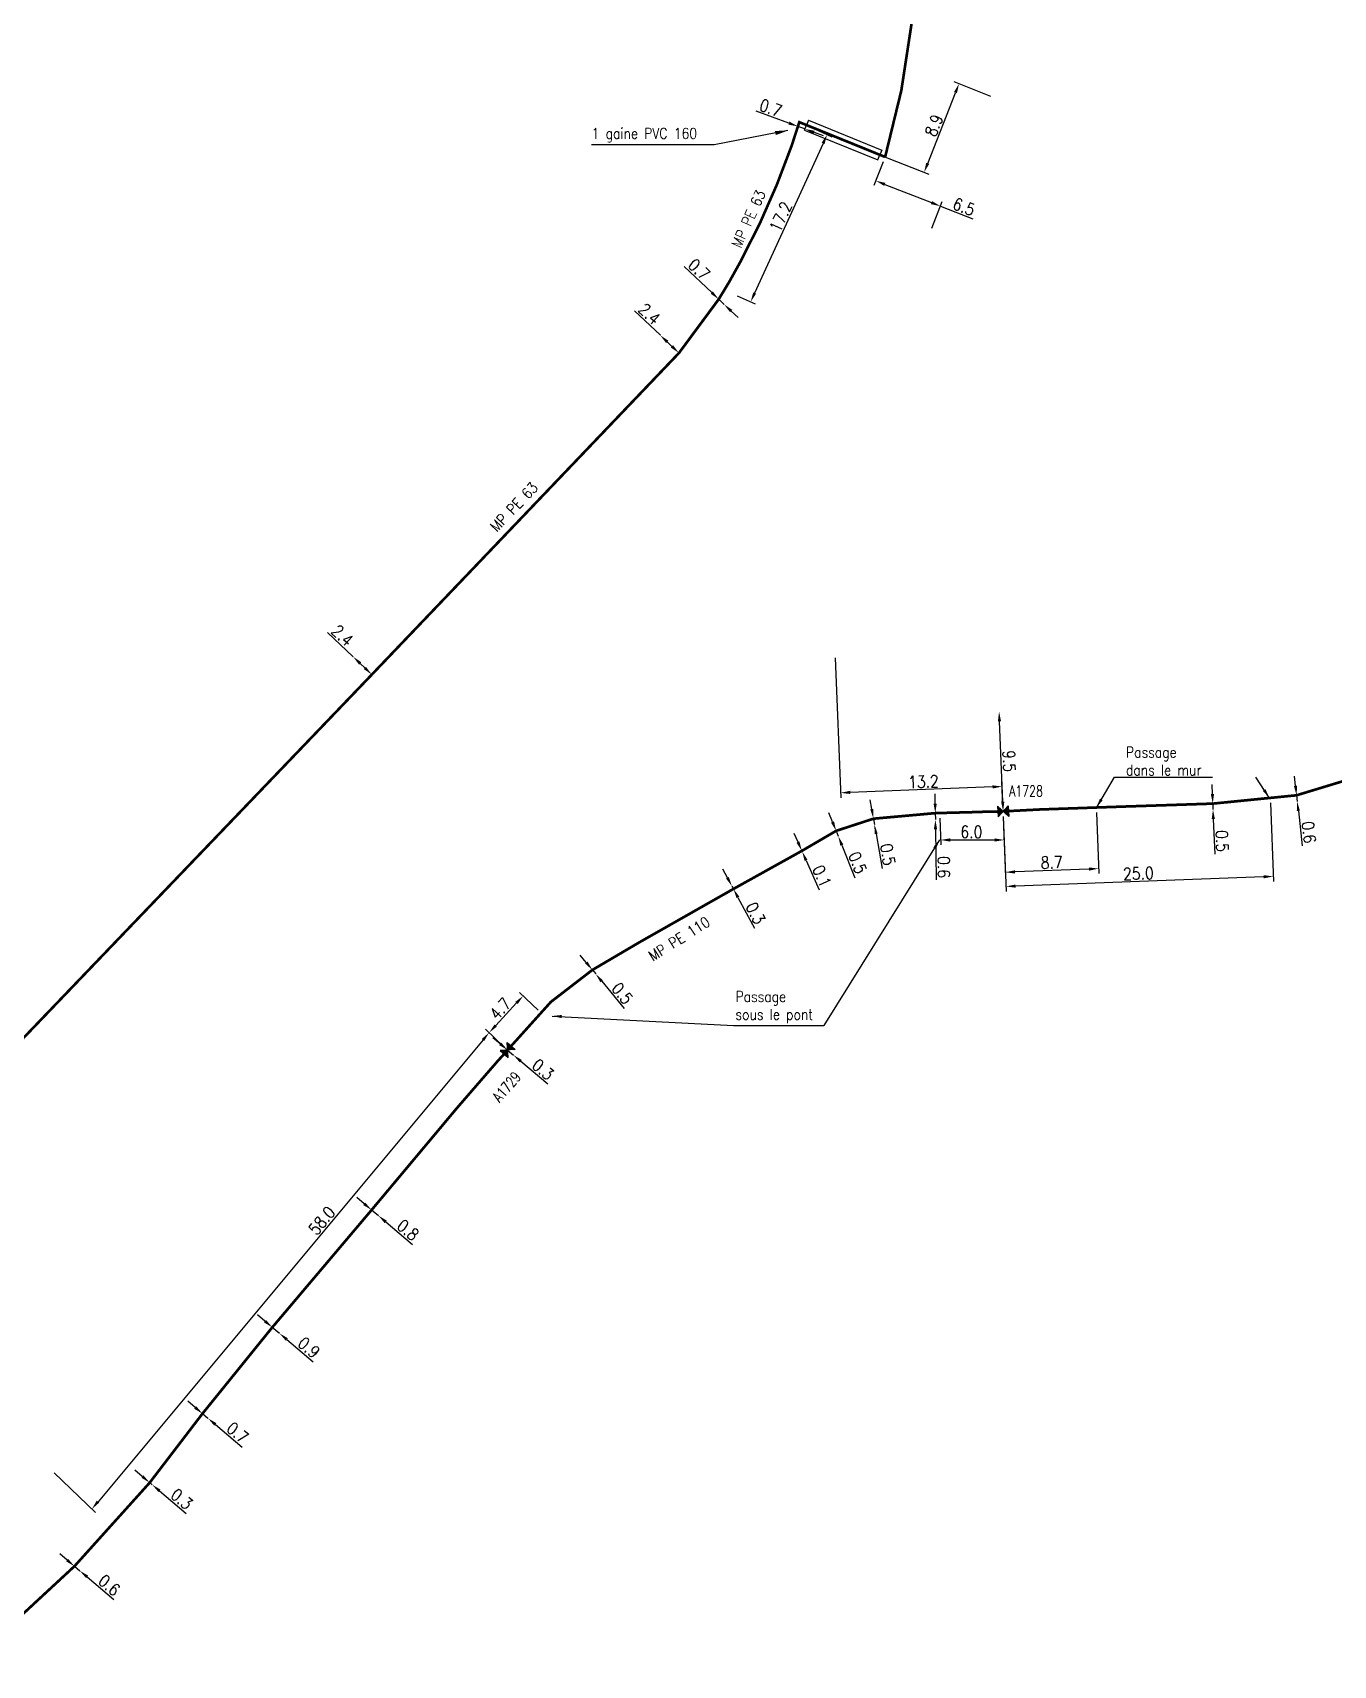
# Model space of a CAD drawing. Header units: millimetres. Extents: x 184308 to 185001, y 126998 to 128012.
# Drawn here: x 184756.8 to 184878.5, y 127349.3 to 127502 of the extents above; entities that cross this region are included whole.
import ezdxf
from ezdxf.enums import TextEntityAlignment as Align

# ---------------------------------------------------------------- set-up
doc = ezdxf.new("R2010")
doc.units = ezdxf.units.MM
doc.header["$PDMODE"] = 34
doc.layers.get('0').update_dxf_attribs({"linetype": 'CONTINUOUS'})
doc.layers.get('DEFPOINTS').update_dxf_attribs({"linetype": 'CONTINUOUS'})
for name, color, linetype in [('G_120', 4, 'CONTINUOUS'), ('G_300', 7, 'CONTINUOUS'), ('G_400', 7, 'CONTINUOUS')]:
    doc.layers.add(name, color=color, linetype=linetype)
doc.styles.add('G_ROMANS', font='ROMANS.SHX', dxfattribs={"width": 0.75})
doc.styles.get("Standard").update_dxf_attribs({"font": 'romans.shx', "width": 0.85})
doc.linetypes.add('G_TYPB_PE', pattern='A,5,-0.3,["o",Standard,S=1.5,R=0,X=0,Y=-0.5],-1.65', length=6.95)
doc.dimstyles.get("Standard").update_dxf_attribs({"dimtxt": 1.5, "dimasz": 1.2, "dimexe": 0.625, "dimexo": 0.625, "dimgap": 0.25, "dimtad": 1, "dimdec": 1, "dimzin": 0, "dimdsep": 46, "dimtxsty": 'Standard', "dimcen": -0.5, "dimadec": 0, "dimazin": 0, "dimtfac": 1, "dimtdec": 1, "dimtmove": 0, "dimatfit": 3, "dimfxl": 0, "dimtolj": 1, "dimtzin": 0, "dimarcsym": 0})

# ---------------------------------------------------------------- blocks, each defined once
blk = doc.blocks.new('*D68')
at = {"layer": 'DEFPOINTS', "color": 0, "linetype": 'Continuous', "transparency": 16777216}
for p in [(184760.69, 127358.54), (184761.19, 127358.12), (184761.19, 127358.12)]:
    blk.add_point(p, dxfattribs=at)
at = {"layer": 'G_120', "color": 0, "linetype": 'Continuous', "lineweight": -2, "transparency": 16777216}
for p, q in [((184760, 127359.12), (184759.31, 127359.7)), ((184760.69, 127358.54), (184761.19, 127358.12)), ((184761.87, 127357.54), (184764.38, 127355.43))]:
    blk.add_line(p, q, dxfattribs=at)
at = {"layer": 'G_120', "color": 0, "linetype": 'Continuous', "transparency": 16777216}
for points in [[(184760.1, 127359.23), (184759.91, 127359), (184760.69, 127358.54)], [(184761.97, 127357.66), (184761.78, 127357.43), (184761.19, 127358.12)]]:
    blk.add_solid(points, dxfattribs=at)
at = {"layer": 'G_120', "color": 0, "linetype": 'Continuous', "transparency": 16777216, "insert": (184763.96, 127356.77), "char_height": 1.125, "attachment_point": 5, "rotation": 319.9355}
blk.add_mtext('\\A1;0.6', dxfattribs=at)
blk = doc.blocks.new('*D70')
at = {"layer": 'DEFPOINTS', "color": 0, "linetype": 'Continuous', "transparency": 16777216}
for p in [(184767.73, 127366.36), (184767.96, 127366.17), (184767.96, 127366.17)]:
    blk.add_point(p, dxfattribs=at)
at = {"layer": 'G_120', "color": 0, "linetype": 'Continuous', "lineweight": -2, "transparency": 16777216}
for p, q in [((184767.04, 127366.94), (184766.35, 127367.52)), ((184767.73, 127366.36), (184767.96, 127366.17)), ((184768.64, 127365.59), (184771.15, 127363.48))]:
    blk.add_line(p, q, dxfattribs=at)
at = {"layer": 'G_120', "color": 0, "linetype": 'Continuous', "transparency": 16777216}
for points in [[(184767.14, 127367.05), (184766.95, 127366.82), (184767.73, 127366.36)], [(184768.74, 127365.71), (184768.55, 127365.48), (184767.96, 127366.17)]]:
    blk.add_solid(points, dxfattribs=at)
at = {"layer": 'G_120', "color": 0, "linetype": 'Continuous', "transparency": 16777216, "insert": (184770.73, 127364.82), "char_height": 1.125, "attachment_point": 5, "rotation": 319.9355}
blk.add_mtext('\\A1;0.3', dxfattribs=at)
blk = doc.blocks.new('*D71')
at = {"layer": 'DEFPOINTS', "color": 0, "linetype": 'Continuous', "transparency": 16777216}
for p in [(184772.67, 127372.82), (184773.18, 127372.38), (184773.18, 127372.38)]:
    blk.add_point(p, dxfattribs=at)
at = {"layer": 'G_120', "color": 0, "linetype": 'Continuous', "lineweight": -2, "transparency": 16777216}
for p, q in [((184771.98, 127373.4), (184771.29, 127373.97)), ((184772.67, 127372.82), (184773.18, 127372.38)), ((184773.87, 127371.8), (184776.38, 127369.69))]:
    blk.add_line(p, q, dxfattribs=at)
at = {"layer": 'G_120', "color": 0, "linetype": 'Continuous', "transparency": 16777216}
for points in [[(184772.08, 127373.51), (184771.88, 127373.28), (184772.67, 127372.82)], [(184773.97, 127371.92), (184773.77, 127371.69), (184773.18, 127372.38)]]:
    blk.add_solid(points, dxfattribs=at)
at = {"layer": 'G_120', "color": 0, "linetype": 'Continuous', "transparency": 16777216, "insert": (184775.95, 127371.03), "char_height": 1.125, "attachment_point": 5, "rotation": 319.9355}
blk.add_mtext('\\A1;0.7', dxfattribs=at)
blk = doc.blocks.new('*D72')
at = {"layer": 'DEFPOINTS', "color": 0, "linetype": 'Continuous', "transparency": 16777216}
for p in [(184779.2, 127380.89), (184779.87, 127380.33), (184779.87, 127380.33)]:
    blk.add_point(p, dxfattribs=at)
at = {"layer": 'G_120', "color": 0, "linetype": 'Continuous', "lineweight": -2, "transparency": 16777216}
for p, q in [((184778.51, 127381.47), (184777.82, 127382.05)), ((184779.2, 127380.89), (184779.87, 127380.33)), ((184780.55, 127379.75), (184783.03, 127377.67))]:
    blk.add_line(p, q, dxfattribs=at)
at = {"layer": 'G_120', "color": 0, "linetype": 'Continuous', "transparency": 16777216}
for points in [[(184778.61, 127381.58), (184778.42, 127381.35), (184779.2, 127380.89)], [(184780.65, 127379.87), (184780.46, 127379.64), (184779.87, 127380.33)]]:
    blk.add_solid(points, dxfattribs=at)
at = {"layer": 'G_120', "color": 0, "linetype": 'Continuous', "transparency": 16777216, "insert": (184782.62, 127379), "char_height": 1.125, "attachment_point": 5, "rotation": 319.9355}
blk.add_mtext('\\A1;0.9', dxfattribs=at)
blk = doc.blocks.new('*D73')
at = {"layer": 'DEFPOINTS', "color": 0, "linetype": 'Continuous', "transparency": 16777216}
for p in [(184788.49, 127391.87), (184789.12, 127391.34), (184789.12, 127391.34)]:
    blk.add_point(p, dxfattribs=at)
at = {"layer": 'G_120', "color": 0, "linetype": 'Continuous', "lineweight": -2, "transparency": 16777216}
for p, q in [((184787.8, 127392.45), (184787.11, 127393.03)), ((184788.49, 127391.87), (184789.12, 127391.34)), ((184789.81, 127390.76), (184792.32, 127388.65))]:
    blk.add_line(p, q, dxfattribs=at)
at = {"layer": 'G_120', "color": 0, "linetype": 'Continuous', "transparency": 16777216}
for points in [[(184787.89, 127392.56), (184787.7, 127392.33), (184788.49, 127391.87)], [(184789.91, 127390.87), (184789.71, 127390.64), (184789.12, 127391.34)]]:
    blk.add_solid(points, dxfattribs=at)
at = {"layer": 'G_120', "color": 0, "linetype": 'Continuous', "transparency": 16777216, "insert": (184791.89, 127389.99), "char_height": 1.125, "attachment_point": 5, "rotation": 319.9355}
blk.add_mtext('\\A1;0.8', dxfattribs=at)
blk = doc.blocks.new('*D74')
at = {"layer": 'DEFPOINTS', "color": 0, "linetype": 'Continuous', "transparency": 16777216}
for p in [(184809.14, 127414.32), (184809.45, 127413.95), (184809.45, 127413.95)]:
    blk.add_point(p, dxfattribs=at)
at = {"layer": 'G_120', "color": 0, "linetype": 'Continuous', "lineweight": -2, "transparency": 16777216}
for p, q in [((184808.57, 127415.01), (184808, 127415.71)), ((184809.14, 127414.32), (184809.45, 127413.95)), ((184810.02, 127413.26), (184812.11, 127410.73))]:
    blk.add_line(p, q, dxfattribs=at)
at = {"layer": 'G_120', "color": 0, "linetype": 'Continuous', "transparency": 16777216}
for points in [[(184808.69, 127415.11), (184808.46, 127414.92), (184809.14, 127414.32)], [(184810.13, 127413.35), (184809.9, 127413.16), (184809.45, 127413.95)]]:
    blk.add_solid(points, dxfattribs=at)
at = {"layer": 'G_120', "color": 0, "linetype": 'Continuous', "transparency": 16777216, "insert": (184811.93, 127412.12), "char_height": 1.125, "attachment_point": 5, "rotation": 309.5311}
blk.add_mtext('\\A1;0.5', dxfattribs=at)
blk = doc.blocks.new('*D75')
at = {"layer": 'DEFPOINTS', "color": 0, "linetype": 'Continuous', "transparency": 16777216}
for p in [(184822.2, 127422.16), (184822.2, 127422.16), (184822.34, 127421.9)]:
    blk.add_point(p, dxfattribs=at)
at = {"layer": 'G_120', "color": 0, "linetype": 'Continuous', "lineweight": -2, "transparency": 16777216}
for p, q in [((184821.77, 127422.95), (184821.35, 127423.74)), ((184822.2, 127422.16), (184822.34, 127421.9)), ((184822.76, 127421.11), (184824.31, 127418.22))]:
    blk.add_line(p, q, dxfattribs=at)
at = {"layer": 'G_120', "color": 0, "linetype": 'Continuous', "transparency": 16777216}
for points in [[(184821.9, 127423.02), (184821.64, 127422.88), (184822.2, 127422.16)], [(184822.89, 127421.18), (184822.63, 127421.04), (184822.34, 127421.9)]]:
    blk.add_solid(points, dxfattribs=at)
at = {"layer": 'G_120', "color": 0, "linetype": 'Continuous', "transparency": 16777216, "insert": (184824.41, 127419.62), "char_height": 1.125, "attachment_point": 5, "rotation": 298.2377}
blk.add_mtext('\\A1;0.3', dxfattribs=at)
blk = doc.blocks.new('*D76')
at = {"layer": 'DEFPOINTS', "color": 0, "linetype": 'Continuous', "transparency": 16777216}
for p in [(184828.74, 127425.46), (184828.77, 127425.39), (184828.77, 127425.39)]:
    blk.add_point(p, dxfattribs=at)
at = {"layer": 'G_120', "color": 0, "linetype": 'Continuous', "lineweight": -2, "transparency": 16777216}
for p, q in [((184828.38, 127426.28), (184828.01, 127427.1)), ((184828.74, 127425.46), (184828.77, 127425.39)), ((184829.14, 127424.57), (184830.36, 127421.83))]:
    blk.add_line(p, q, dxfattribs=at)
at = {"layer": 'G_120', "color": 0, "linetype": 'Continuous', "transparency": 16777216}
for points in [[(184828.51, 127426.34), (184828.24, 127426.22), (184828.74, 127425.46)], [(184829.27, 127424.63), (184829, 127424.51), (184828.77, 127425.39)]]:
    blk.add_solid(points, dxfattribs=at)
at = {"layer": 'G_120', "color": 0, "linetype": 'Continuous', "transparency": 16777216, "insert": (184830.62, 127423.09), "char_height": 1.125, "attachment_point": 5, "rotation": 294.0378}
blk.add_mtext('\\A1;0.1', dxfattribs=at)
blk = doc.blocks.new('*D77')
at = {"layer": 'DEFPOINTS', "color": 0, "linetype": 'Continuous', "transparency": 16777216}
for p in [(184831.94, 127427.33), (184832.15, 127426.83), (184832.15, 127426.83)]:
    blk.add_point(p, dxfattribs=at)
at = {"layer": 'G_120', "color": 0, "linetype": 'Continuous', "lineweight": -2, "transparency": 16777216}
for p, q in [((184831.61, 127428.17), (184831.27, 127429.01)), ((184831.94, 127427.33), (184832.15, 127426.83)), ((184832.48, 127426), (184833.7, 127422.95))]:
    blk.add_line(p, q, dxfattribs=at)
at = {"layer": 'G_120', "color": 0, "linetype": 'Continuous', "transparency": 16777216}
for points in [[(184831.75, 127428.23), (184831.47, 127428.11), (184831.94, 127427.33)], [(184832.62, 127426.05), (184832.34, 127425.94), (184832.15, 127426.83)]]:
    blk.add_solid(points, dxfattribs=at)
at = {"layer": 'G_120', "color": 0, "linetype": 'Continuous', "transparency": 16777216, "insert": (184833.96, 127424.34), "char_height": 1.125, "attachment_point": 5, "rotation": 291.8854}
blk.add_mtext('\\A1;0.5', dxfattribs=at)
blk = doc.blocks.new('*D78')
at = {"layer": 'DEFPOINTS', "color": 0, "linetype": 'Continuous', "transparency": 16777216}
for p in [(184835.44, 127428.47), (184835.53, 127427.93), (184835.53, 127427.93)]:
    blk.add_point(p, dxfattribs=at)
at = {"layer": 'G_120', "color": 0, "linetype": 'Continuous', "lineweight": -2, "transparency": 16777216}
for p, q in [((184835.29, 127429.35), (184835.13, 127430.24)), ((184835.44, 127428.47), (184835.53, 127427.93)), ((184835.68, 127427.04), (184836.24, 127423.81))]:
    blk.add_line(p, q, dxfattribs=at)
at = {"layer": 'G_120', "color": 0, "linetype": 'Continuous', "transparency": 16777216}
for points in [[(184835.43, 127429.38), (184835.14, 127429.33), (184835.44, 127428.47)], [(184835.83, 127427.07), (184835.54, 127427.02), (184835.53, 127427.93)]]:
    blk.add_solid(points, dxfattribs=at)
at = {"layer": 'G_120', "color": 0, "linetype": 'Continuous', "transparency": 16777216, "insert": (184836.78, 127425.11), "char_height": 1.125, "attachment_point": 5, "rotation": 279.7496}
blk.add_mtext('\\A1;0.5', dxfattribs=at)
blk = doc.blocks.new('*D79')
at = {"layer": 'DEFPOINTS', "color": 0, "linetype": 'Continuous', "transparency": 16777216}
for p in [(184841.22, 127428.99), (184841.23, 127428.38), (184841.23, 127428.38)]:
    blk.add_point(p, dxfattribs=at)
at = {"layer": 'G_120', "color": 0, "linetype": 'Continuous', "lineweight": -2, "transparency": 16777216}
for p, q in [((184841.21, 127429.89), (184841.2, 127430.79)), ((184841.22, 127428.99), (184841.23, 127428.38)), ((184841.24, 127427.48), (184841.29, 127422.74))]:
    blk.add_line(p, q, dxfattribs=at)
at = {"layer": 'G_120', "color": 0, "linetype": 'Continuous', "transparency": 16777216}
for points in [[(184841.36, 127429.89), (184841.06, 127429.89), (184841.22, 127428.99)], [(184841.39, 127427.48), (184841.09, 127427.48), (184841.23, 127428.38)]]:
    blk.add_solid(points, dxfattribs=at)
at = {"layer": 'G_120', "color": 0, "linetype": 'Continuous', "transparency": 16777216, "insert": (184842.02, 127423.94), "char_height": 1.125, "attachment_point": 5, "rotation": 270.5982}
blk.add_mtext('\\A1;0.6', dxfattribs=at)
blk = doc.blocks.new('*D80')
at = {"layer": 'DEFPOINTS', "color": 0, "linetype": 'Continuous', "transparency": 16777216}
for p in [(184867.18, 127429.88), (184867.2, 127429.34), (184867.2, 127429.34)]:
    blk.add_point(p, dxfattribs=at)
at = {"layer": 'G_120', "color": 0, "linetype": 'Continuous', "lineweight": -2, "transparency": 16777216}
for p, q in [((184867.15, 127430.78), (184867.11, 127431.68)), ((184867.18, 127429.88), (184867.2, 127429.34)), ((184867.23, 127428.44), (184867.36, 127425.16))]:
    blk.add_line(p, q, dxfattribs=at)
at = {"layer": 'G_120', "color": 0, "linetype": 'Continuous', "transparency": 16777216}
for points in [[(184867.3, 127430.79), (184867, 127430.78), (184867.18, 127429.88)], [(184867.38, 127428.45), (184867.08, 127428.43), (184867.2, 127429.34)]]:
    blk.add_solid(points, dxfattribs=at)
at = {"layer": 'G_120', "color": 0, "linetype": 'Continuous', "transparency": 16777216, "insert": (184868.06, 127426.38), "char_height": 1.125, "attachment_point": 5, "rotation": 272.1526}
blk.add_mtext('\\A1;0.5', dxfattribs=at)
blk = doc.blocks.new('*D81')
at = {"layer": 'DEFPOINTS', "color": 0, "linetype": 'Continuous', "transparency": 16777216}
for p in [(184875.02, 127430.66), (184875.08, 127430.09), (184875.08, 127430.09)]:
    blk.add_point(p, dxfattribs=at)
at = {"layer": 'G_120', "color": 0, "linetype": 'Continuous', "lineweight": -2, "transparency": 16777216}
for p, q in [((184874.92, 127431.55), (184874.82, 127432.45)), ((184875.02, 127430.66), (184875.08, 127430.09)), ((184875.19, 127429.19), (184875.55, 127425.94))]:
    blk.add_line(p, q, dxfattribs=at)
at = {"layer": 'G_120', "color": 0, "linetype": 'Continuous', "transparency": 16777216}
for points in [[(184875.07, 127431.57), (184874.77, 127431.53), (184875.02, 127430.66)], [(184875.33, 127429.21), (184875.04, 127429.18), (184875.08, 127430.09)]]:
    blk.add_solid(points, dxfattribs=at)
at = {"layer": 'G_120', "color": 0, "linetype": 'Continuous', "transparency": 16777216, "insert": (184876.17, 127427.2), "char_height": 1.125, "attachment_point": 5, "rotation": 276.446}
blk.add_mtext('\\A1;0.6', dxfattribs=at)
blk = doc.blocks.new('*D92')
at = {"layer": 'DEFPOINTS', "color": 0, "transparency": 16777216}
for p in [(184801.21, 127406.8), (184758.46, 127367.61), (184762.32, 127363.89)]:
    blk.add_point(p, dxfattribs=at)
at = {"layer": 'G_300', "color": 0, "lineweight": -2, "transparency": 16777216}
for p, q in [((184800.87, 127407.13), (184799.15, 127408.78)), ((184798.91, 127407.77), (184762.9, 127364.58)), ((184758.8, 127367.28), (184762.66, 127363.56))]:
    blk.add_line(p, q, dxfattribs=at)
at = {"layer": 'G_300', "color": 0, "transparency": 16777216}
for points in [[(184798.79, 127407.86), (184799.02, 127407.67), (184799.48, 127408.46)], [(184762.78, 127364.68), (184763.01, 127364.49), (184762.32, 127363.89)]]:
    blk.add_solid(points, dxfattribs=at)
at = {"layer": 'G_300', "color": 0, "transparency": 16777216, "insert": (184783.83, 127390.86), "char_height": 1.125, "attachment_point": 5, "rotation": 50.179}
blk.add_mtext('\\A1;58.0', dxfattribs=at)
blk = doc.blocks.new('G_300_04')
at = {"linetype": 'Continuous'}
h = blk.add_hatch(color=0, dxfattribs=at)
h.paths.add_polyline_path([(-0.5, 0.5), (-0.5, -0.5), (0, 0)])
h.paths.add_polyline_path([(0.5, 0.5), (0, 0), (0.5, -0.5)])
at = {"color": 0, "linetype": 'Continuous', "flags": 128}
blk.add_lwpolyline([(-0.5, -0.5), (0.5, 0.5), (0.5, -0.5), (-0.5, 0.5)], close=True, dxfattribs=at)
at = {"color": 0, "linetype": 'Continuous', "width": 0.75}
blk.add_attdef('NUM', text='', height=1, dxfattribs=at).set_placement((0, 1.78), align=Align.MIDDLE_CENTER)
at = {"color": 0, "linetype": 'Continuous', "width": 0.75, "flags": 3}
for tag, p in [('DEF_LEG', (0, -5)), ('DEF_COUP', (0, -7.5)), ('DEF_TYPE', (0, -10))]:
    blk.add_attdef(tag, text='', height=1.2, dxfattribs=at).set_placement(p, align=Align.MIDDLE)
blk = doc.blocks.new('*D104')
at = {"layer": 'DEFPOINTS', "color": 0, "linetype": 'Continuous', "transparency": 16777216}
for p in [(184804.4, 127410.25), (184799.48, 127408.46), (184799.48, 127408.46)]:
    blk.add_point(p, dxfattribs=at)
at = {"layer": 'G_120', "color": 0, "linetype": 'Continuous', "lineweight": -2, "transparency": 16777216}
for p, q in [((184802.05, 127411.23), (184800.1, 127409.12)), ((184804.06, 127410.57), (184802.33, 127412.22))]:
    blk.add_line(p, q, dxfattribs=at)
at = {"layer": 'G_120', "color": 0, "linetype": 'Continuous', "transparency": 16777216}
for points in [[(184801.94, 127411.34), (184802.16, 127411.13), (184802.67, 127411.89)], [(184799.99, 127409.22), (184800.21, 127409.02), (184799.48, 127408.46)]]:
    blk.add_solid(points, dxfattribs=at)
at = {"layer": 'G_120', "color": 0, "linetype": 'Continuous', "transparency": 16777216, "insert": (184800.52, 127410.69), "char_height": 1.125, "attachment_point": 5, "rotation": 47.1961}
blk.add_mtext('\\A1;4.7', dxfattribs=at)
blk = doc.blocks.new('*D105')
at = {"layer": 'DEFPOINTS', "color": 0, "transparency": 16777216}
for p in [(184801.21, 127406.83), (184801.21, 127406.83), (184801.76, 127406.36)]:
    blk.add_point(p, dxfattribs=at)
at = {"layer": 'G_300', "color": 0, "lineweight": -2, "transparency": 16777216}
for p, q in [((184800.52, 127407.41), (184799.83, 127407.98)), ((184801.21, 127406.83), (184801.76, 127406.36)), ((184802.45, 127405.78), (184804.96, 127403.67))]:
    blk.add_line(p, q, dxfattribs=at)
at = {"layer": 'G_300', "color": 0, "transparency": 16777216}
for points in [[(184800.62, 127407.52), (184800.42, 127407.29), (184801.21, 127406.83)], [(184802.54, 127405.9), (184802.35, 127405.67), (184801.76, 127406.36)]]:
    blk.add_solid(points, dxfattribs=at)
at = {"layer": 'G_300', "color": 0, "transparency": 16777216, "insert": (184804.53, 127405.01), "char_height": 1.125, "attachment_point": 5, "rotation": 319.9355}
blk.add_mtext('\\A1;0.3', dxfattribs=at)
blk = doc.blocks.new('*D106')
at = {"layer": 'DEFPOINTS', "color": 0, "transparency": 16777216}
for p in [(184831.84, 127443.98), (184832.36, 127430.89), (184847.57, 127429.16)]:
    blk.add_point(p, dxfattribs=at)
at = {"layer": 'G_300', "color": 0, "lineweight": -2, "transparency": 16777216}
for p, q in [((184831.85, 127443.51), (184832.38, 127430.42)), ((184846.57, 127431.44), (184833.26, 127430.93)), ((184847.55, 127429.63), (184847.45, 127431.94))]:
    blk.add_line(p, q, dxfattribs=at)
at = {"layer": 'G_300', "color": 0, "transparency": 16777216}
for points in [[(184833.26, 127431.08), (184833.27, 127430.78), (184832.36, 127430.89)], [(184846.57, 127431.59), (184846.58, 127431.29), (184847.47, 127431.48)]]:
    blk.add_solid(points, dxfattribs=at)
at = {"layer": 'G_300', "color": 0, "transparency": 16777216, "insert": (184840.11, 127431.94), "char_height": 1.125, "attachment_point": 5, "rotation": 2.2105}
blk.add_mtext('\\A1;13.2', dxfattribs=at)
blk = doc.blocks.new('*D107')
at = {"layer": 'DEFPOINTS', "color": 0, "linetype": 'Continuous', "transparency": 16777216}
for p in [(184841.63, 127428.98), (184847.57, 127429.16), (184847.67, 127426.48)]:
    blk.add_point(p, dxfattribs=at)
at = {"layer": 'G_120', "color": 0, "linetype": 'Continuous', "lineweight": -2, "transparency": 16777216}
for p, q in [((184841.65, 127428.51), (184841.74, 127426.01)), ((184847.58, 127428.69), (184847.68, 127426.01)), ((184842.62, 127426.48), (184846.77, 127426.48))]:
    blk.add_line(p, q, dxfattribs=at)
at = {"layer": 'G_120', "color": 0, "linetype": 'Continuous', "transparency": 16777216}
for points in [[(184842.62, 127426.63), (184842.62, 127426.33), (184841.72, 127426.48)], [(184846.77, 127426.63), (184846.77, 127426.33), (184847.67, 127426.48)]]:
    blk.add_solid(points, dxfattribs=at)
at = {"layer": 'G_120', "color": 0, "linetype": 'Continuous', "transparency": 16777216, "insert": (184844.6, 127427.23), "char_height": 1.125, "attachment_point": 5}
blk.add_mtext('\\A1;6.0', dxfattribs=at)
blk = doc.blocks.new('*D108')
at = {"layer": 'DEFPOINTS', "color": 0, "transparency": 16777216}
for p in [(184847.19, 127438.49), (184847.19, 127438.49), (184847.57, 127429.16)]:
    blk.add_point(p, dxfattribs=at)
at = {"layer": 'G_300', "color": 0, "lineweight": -2, "transparency": 16777216}
for p, q in [((184847.53, 127430.06), (184847.22, 127437.59)), ((184847.1, 127429.14), (184847.1, 127429.14))]:
    blk.add_line(p, q, dxfattribs=at)
at = {"layer": 'G_300', "color": 0, "transparency": 16777216}
for points in [[(184847.37, 127437.59), (184847.08, 127437.58), (184847.19, 127438.49)], [(184847.68, 127430.06), (184847.38, 127430.05), (184847.57, 127429.16)]]:
    blk.add_solid(points, dxfattribs=at)
at = {"layer": 'G_300', "color": 0, "transparency": 16777216, "insert": (184848.13, 127433.85), "char_height": 1.125, "attachment_point": 5, "rotation": 272.3122}
blk.add_mtext('\\A1;9.5', dxfattribs=at)
blk = doc.blocks.new('*D109')
at = {"layer": 'DEFPOINTS', "color": 0, "linetype": 'Continuous', "transparency": 16777216}
for p in [(184856.29, 127429.5), (184847.57, 127429.16), (184847.78, 127423.46)]:
    blk.add_point(p, dxfattribs=at)
at = {"layer": 'G_120', "color": 0, "linetype": 'Continuous', "lineweight": -2, "transparency": 16777216}
for p, q in [((184847.58, 127428.69), (184847.8, 127422.99)), ((184856.3, 127429.04), (184856.52, 127423.33)), ((184855.6, 127423.76), (184848.68, 127423.49))]:
    blk.add_line(p, q, dxfattribs=at)
at = {"layer": 'G_120', "color": 0, "linetype": 'Continuous', "transparency": 16777216}
for points in [[(184848.67, 127423.64), (184848.68, 127423.34), (184847.78, 127423.46)], [(184855.6, 127423.91), (184855.61, 127423.61), (184856.5, 127423.8)]]:
    blk.add_solid(points, dxfattribs=at)
at = {"layer": 'G_120', "color": 0, "linetype": 'Continuous', "transparency": 16777216, "insert": (184852.11, 127424.38), "char_height": 1.125, "attachment_point": 5, "rotation": 2.2365}
blk.add_mtext('\\A1;8.7', dxfattribs=at)
blk = doc.blocks.new('*D110')
at = {"layer": 'DEFPOINTS', "color": 0, "linetype": 'Continuous', "transparency": 16777216}
for p in [(184872.56, 127430.41), (184847.57, 127429.16), (184847.83, 127422.13)]:
    blk.add_point(p, dxfattribs=at)
at = {"layer": 'G_120', "color": 0, "linetype": 'Continuous', "lineweight": -2, "transparency": 16777216}
for p, q in [((184872.58, 127429.95), (184872.86, 127422.6)), ((184847.58, 127428.69), (184847.85, 127421.66)), ((184871.94, 127423.04), (184848.73, 127422.17))]:
    blk.add_line(p, q, dxfattribs=at)
at = {"layer": 'G_120', "color": 0, "linetype": 'Continuous', "transparency": 16777216}
for points in [[(184871.93, 127423.19), (184871.95, 127422.89), (184872.84, 127423.07)], [(184848.72, 127422.31), (184848.73, 127422.02), (184847.83, 127422.13)]]:
    blk.add_solid(points, dxfattribs=at)
at = {"layer": 'G_120', "color": 0, "linetype": 'Continuous', "transparency": 16777216, "insert": (184860.22, 127423.35), "char_height": 1.125, "attachment_point": 5, "rotation": 2.1487}
blk.add_mtext('\\A1;25.0', dxfattribs=at)
blk = doc.blocks.new('*D145')
at = {"layer": 'DEFPOINTS', "color": 0, "linetype": 'Continuous', "transparency": 16777216}
for p in [(184786.77, 127443.61), (184788.51, 127441.95), (184788.51, 127441.95)]:
    blk.add_point(p, dxfattribs=at)
at = {"layer": 'G_120', "color": 0, "linetype": 'Continuous', "lineweight": -2, "transparency": 16777216}
for p, q in [((184786.77, 127443.61), (184784.36, 127445.9)), ((184787.86, 127442.57), (184787.43, 127442.99))]:
    blk.add_line(p, q, dxfattribs=at)
at = {"layer": 'G_120', "color": 0, "linetype": 'Continuous', "transparency": 16777216}
for points in [[(184787.53, 127443.1), (184787.32, 127442.88), (184786.77, 127443.61)], [(184787.96, 127442.68), (184787.76, 127442.47), (184788.51, 127441.95)]]:
    blk.add_solid(points, dxfattribs=at)
at = {"layer": 'G_120', "color": 0, "linetype": 'Continuous', "transparency": 16777216, "insert": (184785.76, 127445.61), "char_height": 1.125, "attachment_point": 5, "rotation": 316.4595}
blk.add_mtext('\\A1;2.4', dxfattribs=at)
blk = doc.blocks.new('*D146')
at = {"layer": 'DEFPOINTS', "color": 0, "linetype": 'Continuous', "transparency": 16777216}
for p in [(184815.5, 127473.69), (184817.24, 127472.03), (184817.24, 127472.03)]:
    blk.add_point(p, dxfattribs=at)
at = {"layer": 'G_120', "color": 0, "linetype": 'Continuous', "lineweight": -2, "transparency": 16777216}
for p, q in [((184815.5, 127473.69), (184813.08, 127475.98)), ((184816.58, 127472.65), (184816.15, 127473.07))]:
    blk.add_line(p, q, dxfattribs=at)
at = {"layer": 'G_120', "color": 0, "linetype": 'Continuous', "transparency": 16777216}
for points in [[(184816.25, 127473.18), (184816.04, 127472.96), (184815.5, 127473.69)], [(184816.69, 127472.76), (184816.48, 127472.55), (184817.24, 127472.03)]]:
    blk.add_solid(points, dxfattribs=at)
at = {"layer": 'G_120', "color": 0, "linetype": 'Continuous', "transparency": 16777216, "insert": (184814.48, 127475.69), "char_height": 1.125, "attachment_point": 5, "rotation": 316.4793}
blk.add_mtext('\\A1;2.4', dxfattribs=at)
blk = doc.blocks.new('*D147')
at = {"layer": 'DEFPOINTS', "color": 0, "linetype": 'Continuous', "transparency": 16777216}
for p in [(184820.96, 127477.06), (184821.47, 127476.58), (184821.47, 127476.58)]:
    blk.add_point(p, dxfattribs=at)
at = {"layer": 'G_120', "color": 0, "linetype": 'Continuous', "lineweight": -2, "transparency": 16777216}
for p, q in [((184820.31, 127477.68), (184817.74, 127480.13)), ((184821.47, 127476.58), (184820.96, 127477.06)), ((184822.12, 127475.96), (184822.77, 127475.34))]:
    blk.add_line(p, q, dxfattribs=at)
at = {"layer": 'G_120', "color": 0, "linetype": 'Continuous', "transparency": 16777216}
for points in [[(184820.41, 127477.79), (184820.21, 127477.58), (184820.96, 127477.06)], [(184822.23, 127476.07), (184822.02, 127475.85), (184821.47, 127476.58)]]:
    blk.add_solid(points, dxfattribs=at)
at = {"layer": 'G_120', "color": 0, "linetype": 'Continuous', "transparency": 16777216, "insert": (184819.12, 127479.85), "char_height": 1.125, "attachment_point": 5, "rotation": 316.4563}
blk.add_mtext('\\A1;0.7', dxfattribs=at)
blk = doc.blocks.new('*D162')
at = {"layer": 'DEFPOINTS', "color": 0, "linetype": 'Continuous', "transparency": 16777216}
for p in [(184829.43, 127493.23), (184822.27, 127477.59), (184823.95, 127476.82)]:
    blk.add_point(p, dxfattribs=at)
at = {"layer": 'G_120', "color": 0, "linetype": 'Continuous', "lineweight": -2, "transparency": 16777216}
for p, q in [((184829.85, 127493.04), (184831.53, 127492.27)), ((184830.73, 127491.64), (184824.32, 127477.64)), ((184822.7, 127477.39), (184824.37, 127476.63))]:
    blk.add_line(p, q, dxfattribs=at)
at = {"layer": 'G_120', "color": 0, "linetype": 'Continuous', "transparency": 16777216}
for points in [[(184830.59, 127491.71), (184830.86, 127491.58), (184831.1, 127492.46)], [(184824.19, 127477.7), (184824.46, 127477.58), (184823.95, 127476.82)]]:
    blk.add_solid(points, dxfattribs=at)
at = {"layer": 'G_120', "color": 0, "linetype": 'Continuous', "transparency": 16777216, "insert": (184826.77, 127484.79), "char_height": 1.125, "attachment_point": 5, "rotation": 65.419}
blk.add_mtext('\\A1;17.2', dxfattribs=at)
blk = doc.blocks.new('*D163')
at = {"layer": 'DEFPOINTS', "color": 0, "linetype": 'Continuous', "transparency": 16777216}
for p in [(184843.44, 127497.22), (184846.87, 127495.87), (184832.55, 127491.93)]:
    blk.add_point(p, dxfattribs=at)
at = {"layer": 'G_120', "color": 0, "linetype": 'Continuous', "lineweight": -2, "transparency": 16777216}
for p, q in [((184846.43, 127496.04), (184843, 127497.39)), ((184840.51, 127489.77), (184843.11, 127496.38)), ((184832.98, 127491.76), (184840.62, 127488.77))]:
    blk.add_line(p, q, dxfattribs=at)
at = {"layer": 'G_120', "color": 0, "linetype": 'Continuous', "transparency": 16777216}
for points in [[(184842.97, 127496.44), (184843.25, 127496.33), (184843.44, 127497.22)], [(184840.37, 127489.83), (184840.65, 127489.72), (184840.18, 127488.94)]]:
    blk.add_solid(points, dxfattribs=at)
at = {"layer": 'G_120', "color": 0, "linetype": 'Continuous', "transparency": 16777216, "insert": (184841.1, 127493.32), "char_height": 1.125, "attachment_point": 5, "rotation": 68.5716}
blk.add_mtext('\\A1;8.9', dxfattribs=at)
blk = doc.blocks.new('*D164')
at = {"layer": 'DEFPOINTS', "color": 0, "linetype": 'Continuous', "transparency": 16777216}
for p in [(184828.37, 127493.23), (184829.03, 127492.99), (184829.03, 127492.99)]:
    blk.add_point(p, dxfattribs=at)
at = {"layer": 'G_120', "color": 0, "linetype": 'Continuous', "lineweight": -2, "transparency": 16777216}
for p, q in [((184827.53, 127493.54), (184824.45, 127494.67)), ((184829.03, 127492.99), (184828.37, 127493.23)), ((184829.88, 127492.68), (184830.72, 127492.37))]:
    blk.add_line(p, q, dxfattribs=at)
at = {"layer": 'G_120', "color": 0, "linetype": 'Continuous', "transparency": 16777216}
for points in [[(184827.58, 127493.68), (184827.48, 127493.4), (184828.37, 127493.23)], [(184829.93, 127492.82), (184829.83, 127492.54), (184829.03, 127492.99)]]:
    blk.add_solid(points, dxfattribs=at)
at = {"layer": 'G_120', "color": 0, "linetype": 'Continuous', "transparency": 16777216, "insert": (184825.82, 127494.96), "char_height": 1.125, "attachment_point": 5, "rotation": 339.9177}
blk.add_mtext('\\A1;0.7', dxfattribs=at)
blk = doc.blocks.new('*D165')
at = {"layer": 'DEFPOINTS', "color": 0, "linetype": 'Continuous', "transparency": 16777216}
for p in [(184836.53, 127490.37), (184841.71, 127485.77), (184840.72, 127483.26)]:
    blk.add_point(p, dxfattribs=at)
at = {"layer": 'G_120', "color": 0, "linetype": 'Continuous', "lineweight": -2, "transparency": 16777216}
for p, q in [((184836.36, 127489.93), (184835.48, 127487.71)), ((184836.49, 127487.81), (184840.87, 127486.1)), ((184840.9, 127483.7), (184841.88, 127486.21)), ((184841.71, 127485.77), (184844.72, 127484.59))]:
    blk.add_line(p, q, dxfattribs=at)
at = {"layer": 'G_120', "color": 0, "linetype": 'Continuous', "transparency": 16777216}
for points in [[(184836.55, 127487.95), (184836.44, 127487.67), (184835.66, 127488.14)], [(184840.92, 127486.24), (184840.81, 127485.96), (184841.71, 127485.77)]]:
    blk.add_solid(points, dxfattribs=at)
at = {"layer": 'G_120', "color": 0, "linetype": 'Continuous', "transparency": 16777216, "insert": (184843.9, 127485.71), "char_height": 1.125, "attachment_point": 5, "rotation": 338.5716}
blk.add_mtext('\\A1;6.5', dxfattribs=at)

msp = doc.modelspace()

# ---------------------------------------------------------------- linework, layer by layer
at = {"layer": 'G_120', "linetype": 'G_TYPB_PE', "ltscale": 0.5, "const_width": 0.25}
msp.add_lwpolyline([(184753.91, 127405.86), (184788.51, 127441.95), (184817.24, 127472.03), (184820.96, 127477.06), (184821.93, 127478.66), (184823.03, 127480.64), (184824.84, 127484.23), (184826.4, 127487.78), (184827.78, 127491.41), (184828.37, 127493.23), (184828.5, 127493.63), (184836.53, 127490.37, 0.109173), (184838.59, 127522.08, 0.042898), (184834.27, 127538.45, 0.104815), (184819.4, 127559.1, 0.060939), (184802.13, 127571.92), (184801.75, 127572.12), (184801.45, 127572.29)], format="xyb", dxfattribs=at)
for points in [[(184908.88, 127459.78), (184908.11, 127458.91), (184898.61, 127448.32), (184892.17, 127440.38), (184885.76, 127434.99), (184880.32, 127432.27), (184875.02, 127430.66), (184867.18, 127429.88), (184864.18, 127429.78), (184858.72, 127429.6), (184850.96, 127429.33), (184848.06, 127429.18)], [(184847.07, 127429.14), (184846.2, 127429.14), (184845.41, 127429.1), (184841.22, 127428.99), (184835.44, 127428.47), (184831.94, 127427.33), (184828.74, 127425.46), (184822.34, 127421.9), (184813.51, 127416.89), (184809.14, 127414.32), (184805.26, 127411.33), (184801.54, 127407.2), (184801.54, 127407.2)]]:
    msp.add_lwpolyline(points, dxfattribs=at)
at = {"layer": 'G_120', "linetype": 'G_TYPB_PE', "ltscale": 0.5}
msp.add_lwpolyline([(184800.88, 127406.45, 0.25, 0.25, 0), (184800.32, 127405.84, 0.25, 0.25, 0), (184799.66, 127405.08, 0.25, 0.25, 0), (184796.47, 127401.4, 0.25, 0.25, 0), (184788.49, 127391.87, 0.25, 0.25, 0), (184779.2, 127380.89, 0.25, 0.25, 0), (184772.67, 127372.82, 0.25, 0.25, 0), (184767.73, 127366.36, 0.25, 0.25, 0), (184760.69, 127358.54, 0.25, 0.25, 0), (184750.81, 127349.39, 0.25, 0.25, 0)], format="xyseb", dxfattribs=at)
at = {"layer": 'G_400', "color": 7, "linetype": 'CONTINUOUS'}
for p, q in [((184829.36, 127493.82), (184829.17, 127493.35)), ((184829.36, 127493.82), (184836.23, 127491.02)), ((184828.98, 127492.89), (184829.17, 127493.35)), ((184828.98, 127492.89), (184835.86, 127490.1)), ((184835.86, 127490.1), (184836.04, 127490.56)), ((184836.23, 127491.02), (184836.04, 127490.56))]:
    msp.add_line(p, q, dxfattribs=at)

# ---------------------------------------------------------------- block references
at = {"layer": 'G_300'}
ref = msp.add_blockref('G_300_04', (184847.57, 127429.16), dxfattribs=dict(at, rotation=2.152592883421161))
ref.add_attrib('NUM', 'A1728', dxfattribs={"layer": '0', "color": 0, "linetype": 'Continuous', "height": 1, "style": 'G_ROMANS', "width": 0.75}).set_placement((184849.71, 127431.06), align=Align.MIDDLE)
ref = msp.add_blockref('G_300_04', (184801.21, 127406.83), dxfattribs=dict(at, rotation=48.49133047624209))
ref.add_attrib('NUM', 'A1729', dxfattribs={"layer": '0', "color": 0, "linetype": 'Continuous', "height": 1, "rotation": 49.0823, "style": 'G_ROMANS', "width": 0.75}).set_placement((184801.12, 127403.39), align=Align.MIDDLE)

# ---------------------------------------------------------------- texts
at = {"layer": 'G_120', "linetype": 'G_TYPB_PE', "ltscale": 0.5, "width": 0.85}
for s, rotation, p in [('MP PE 63', 65.4824, (184823.75, 127484.58)), ('MP PE 63', 46.3218, (184801.81, 127457.63)), ('MP PE 110', 32.2903, (184817.26, 127417.23))]:
    msp.add_text(s, height=1, rotation=rotation, dxfattribs=at).set_placement(p, align=Align.MIDDLE)
at = {"layer": 'G_120', "char_height": 1, "attachment_point": 7}
for s, insert in [('Passage \\Pdans le mur', (184859.06, 127432.52)), ('Passage \\Psous le pont', (184822.53, 127409.33))]:
    msp.add_mtext(s, dxfattribs=dict(at, insert=insert))
at = {"layer": 'G_400', "insert": (184809.07, 127492.41), "char_height": 1, "attachment_point": 4}
msp.add_mtext('1 gaine PVC 160', dxfattribs=at)

# ---------------------------------------------------------------- dimensions: what is measured, and where the dimension line sits
at = {"layer": 'G_120', "linetype": 'Continuous'}
for base, p1, p2, angle, picture, middle, dimtype in [((184843.44, 127497.22), (184832.55, 127491.93), (184846.87, 127495.87), 248.5716, '*D163', (184841.8, 127493.04), 160), ((184829.03, 127492.99), (184828.37, 127493.23), (184829.03, 127492.99), 159.9177, '*D164', (184825.57, 127494.26), 160), ((184823.95, 127476.82), (184829.43, 127493.23), (184822.27, 127477.59), 65.419, '*D162', (184827.45, 127484.48), 160), ((184841.71, 127485.77), (184836.53, 127490.37), (184840.72, 127483.26), 158.5716, '*D165', (184843.63, 127485.01), 160), ((184821.47, 127476.58), (184820.96, 127477.06), (184821.47, 127476.58), 136.4563, '*D147', (184818.6, 127479.31), 160), ((184817.24, 127472.03), (184815.5, 127473.69), (184817.24, 127472.03), 136.4793, '*D146', (184813.96, 127475.14), 160), ((184788.51, 127441.95), (184786.77, 127443.61), (184788.51, 127441.95), 136.4595, '*D145', (184785.24, 127445.06), 160), ((184875.08, 127430.09), (184875.02, 127430.66), (184875.08, 127430.09), 276.446, '*D81', (184875.42, 127427.12), 161), ((184841.23, 127428.38), (184841.22, 127428.99), (184841.23, 127428.38), 270.5982, '*D79', (184841.27, 127423.93), 161), ((184867.2, 127429.34), (184867.18, 127429.88), (184867.2, 127429.34), 272.1526, '*D80', (184867.31, 127426.35), 161), ((184835.53, 127427.93), (184835.44, 127428.47), (184835.53, 127427.93), 279.7496, '*D78', (184836.04, 127424.98), 161), ((184847.83, 127422.13), (184872.56, 127430.41), (184847.57, 127429.16), 2.1487, '*D110', (184860.24, 127422.6), 160), ((184832.15, 127426.83), (184831.94, 127427.33), (184832.15, 127426.83), 291.8854, '*D77', (184833.26, 127424.06), 161), ((184828.77, 127425.39), (184828.74, 127425.46), (184828.77, 127425.39), 294.0378, '*D76', (184829.93, 127422.79), 161), ((184822.2, 127422.16), (184822.34, 127421.9), (184822.2, 127422.16), 118.2377, '*D75', (184823.75, 127419.27), 161), ((184809.45, 127413.95), (184809.14, 127414.32), (184809.45, 127413.95), 309.5311, '*D74', (184811.35, 127411.65), 161), ((184789.12, 127391.34), (184788.49, 127391.87), (184789.12, 127391.34), 319.9355, '*D73', (184791.41, 127389.41), 161), ((184779.87, 127380.33), (184779.2, 127380.89), (184779.87, 127380.33), 319.9355, '*D72', (184782.14, 127378.42), 161), ((184773.18, 127372.38), (184772.67, 127372.82), (184773.18, 127372.38), 319.9355, '*D71', (184775.47, 127370.46), 161), ((184767.96, 127366.17), (184767.73, 127366.36), (184767.96, 127366.17), 319.9355, '*D70', (184770.24, 127364.25), 161), ((184761.1855, 127358.1208), (184760.6904, 127358.5372), (184761.1855, 127358.1208), 319.9355, '*D68', (184763.4733, 127356.1968), 161)]:
    dim = msp.add_linear_dim(base=base, p1=p1, p2=p2, angle=angle, dimstyle='Standard', override={"dimscale": 0.75}, dxfattribs=at)
    dim.commit()
    dim.dimension.update_dxf_attribs({"geometry": picture, "text_midpoint": middle, "dimtype": dimtype})
for base, p1, p2, angle, picture, middle in [((184847.78, 127423.46), (184856.29, 127429.5), (184847.57, 127429.16), 2.2365, '*D109', (184852.11, 127424.38)), ((184799.48, 127408.46), (184804.4, 127410.25), (184799.48, 127408.46), 47.1961, '*D104', (184800.52, 127410.69))]:
    dim = msp.add_linear_dim(base=base, p1=p1, p2=p2, angle=angle, dimstyle='Standard', override={"dimscale": 0.75}, dxfattribs=at)
    dim.commit()
    dim.dimension.update_dxf_attribs({"geometry": picture, "text_midpoint": middle})
dim = msp.add_linear_dim(base=(184847.67, 127426.48), p1=(184841.63, 127428.98), p2=(184847.57, 127429.16), angle=180, text='6.0', dimstyle='Standard', override={"dimscale": 0.75}, dxfattribs=at)
dim.commit()
dim.dimension.update_dxf_attribs({"geometry": '*D107', "text_midpoint": (184844.6, 127426.48), "dimtype": 160})
at = {"layer": 'G_300'}
for base, p1, p2, angle, text, picture, middle in [((184832.36, 127430.89), (184847.57, 127429.16), (184831.84, 127443.98), 2.2105, '13.2', '*D106', (184840.14, 127431.19)), ((184762.32, 127363.89), (184801.21, 127406.8), (184758.46, 127367.61), 50.179, '58.0', '*D92', (184784.41, 127390.38)), ((184801.21, 127406.83), (184801.76, 127406.36), (184801.21, 127406.83), 319.9355, '0.3', '*D105', (184804.05, 127404.44))]:
    dim = msp.add_linear_dim(base=base, p1=p1, p2=p2, angle=angle, text=text, dimstyle='Standard', override={"dimscale": 0.75}, dxfattribs=at)
    dim.commit()
    dim.dimension.update_dxf_attribs({"geometry": picture, "text_midpoint": middle, "dimtype": 160})
dim = msp.add_linear_dim(base=(184847.19, 127438.49), p1=(184847.57, 127429.16), p2=(184847.19, 127438.49), angle=272.3122, text='9.5', dimstyle='Standard', override={"dimscale": 0.75}, dxfattribs=at)
dim.commit()
dim.dimension.update_dxf_attribs({"geometry": '*D108', "text_midpoint": (184848.13, 127433.85)})

# ---------------------------------------------------------------- leaders
at = {"layer": 'G_120', "annotation_type": 0, "has_hookline": 1, "hookline_direction": 0}
for points, text_width in [([(184856.29, 127429.5), (184857.98, 127432.34), (184858.88, 127432.34)], 8.1), ([(184805.38, 127410.01), (184822.34, 127409.14)], 8.26)]:
    msp.add_leader(points, dimstyle='Standard', override={"dimscale": 0.75}, dxfattribs=dict(at, text_width=text_width))
at = {"layer": 'G_120'}
for points in [[(184872.48, 127430.4), (184871.21, 127432.34)], [(184841.63, 127426.48), (184830.78, 127409.14)]]:
    msp.add_leader(points, dimstyle='Standard', override={"dimscale": 0.75}, dxfattribs=at)
at = {"layer": 'G_400', "annotation_type": 0, "has_hookline": 1, "hookline_direction": 1, "text_width": 11.21}
msp.add_leader([(184827.44, 127492.84), (184820.53, 127491.5)], dimstyle='Standard', dxfattribs=at)

doc.saveas('drawing.dxf')
